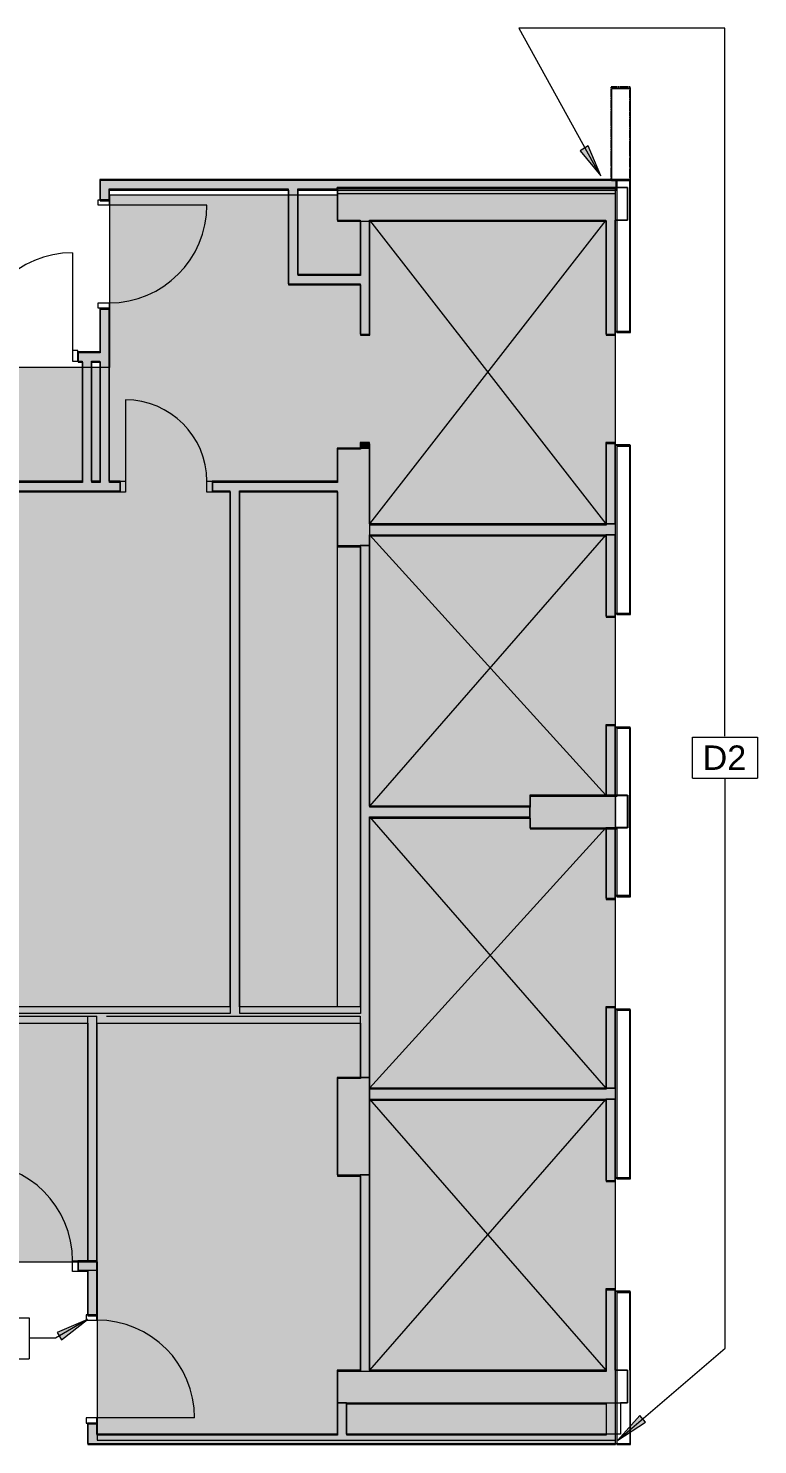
# Model space of a CAD drawing. Header units: inches. Extents: x 628 to 2422, y -771 to 854.
# Drawn here: x 1482 to 1751, y -192 to 330 of the extents above; entities that cross this region are included whole.
import ezdxf

# ---------------------------------------------------------------- set-up
doc = ezdxf.new("R2010")
doc.units = ezdxf.units.IN
doc.header["$MEASUREMENT"] = 0
doc.linetypes.add('L1$0$PHANTOM4', pattern=[0.625, 0.3125, -0.0625, 0.0625, -0.0625, 0.0625, -0.0625])
doc.linetypes.add('X2$0$Demolished', pattern=[0.1875, 0.125, -0.0625])
for name, color, linetype, lineweight in [('L1$0$ArchiCAD Doors_Pen_No__4', 7, 'Continuous', 9), ('L1$0$BB Core_Pen_No__100', 7, 'Continuous', 20), ('L1$0$BB Shell_Pen_No__100', 7, 'Continuous', 20), ('X2$0$18_0109_REV_dwg _7_', 8, 'Continuous', 9), ('X2$0$A-ANNO-KEYN', 231, 'Continuous', 9), ('X2$0$A-DETL', 90, 'Continuous', 9), ('X2$0$A-DETL-GENF', 92, 'Continuous', 9), ('X2$0$A-WALL', 113, 'X2$0$Demolished', 9), ('X2$0$A-WALL-PATT', 111, 'Continuous', 13), ('X2$0$I-WALL', 2, 'Continuous', 13)]:
    doc.layers.add(name, color=color, linetype=linetype, lineweight=lineweight)
doc.layers.add('L1$0$DEMO', color=7, linetype='L1$0$PHANTOM4')
doc.styles.add('X2$0$Arial', font='arial.ttf', dxfattribs={"height": 9})

# ---------------------------------------------------------------- blocks, each defined once
blk = doc.blocks.new('L1')
at = {"layer": 'L1$0$ArchiCAD Doors_Pen_No__4', "linetype": 'Continuous'}
for p, q in [((-7140.19, 3187.57), (-7140.19, 3189.57)), ((-7140.19, 3189.57), (-7136.19, 3189.57)), ((-7136.19, 3187.57), (-7140.19, 3187.57)), ((-7136.19, 3189.57), (-7139.69, 3189.57)), ((-7136.19, 3189.57), (-7136.19, 3187.57)), ((-7100.19, 3187.57), (-7136.19, 3187.57)), ((-7149.69, 3170.07), (-7149.69, 3134.07)), ((-7140.19, 3149.57), (-7140.19, 3151.57)), ((-7140.19, 3151.57), (-7136.19, 3151.57)), ((-7136.19, 3149.57), (-7140.19, 3149.57)), ((-7136.19, 3149.57), (-7139.69, 3149.57)), ((-7136.19, 3151.57), (-7136.19, 3149.57)), ((-7147.69, 3134.07), (-7149.69, 3134.07)), ((-7149.69, 3134.07), (-7149.69, 3130.07)), ((-7147.69, 3130.07), (-7147.69, 3134.07)), ((-7147.69, 3130.07), (-7147.69, 3133.57)), ((-7149.69, 3130.07), (-7147.69, 3130.07)), ((-7130.19, 3115.82), (-7130.19, 3085.82)), ((-7132.19, 3085.82), (-7130.19, 3085.82)), ((-7132.19, 3081.82), (-7132.19, 3085.82)), ((-7132.19, 3085.82), (-7132.19, 3082.32)), ((-7130.19, 3085.82), (-7130.19, 3081.82)), ((-7100.19, 3081.82), (-7100.19, 3085.82)), ((-7100.19, 3085.82), (-7098.19, 3085.82)), ((-7098.19, 3085.82), (-7098.19, 3081.82)), ((-7098.19, 3085.82), (-7098.19, 3082.32)), ((-7130.19, 3081.82), (-7132.19, 3081.82)), ((-7098.19, 3081.82), (-7100.19, 3081.82)), ((-7149.69, 2794.48), (-7149.69, 2798.48)), ((-7149.69, 2798.48), (-7147.69, 2798.48)), ((-7147.69, 2794.48), (-7149.69, 2794.48)), ((-7147.69, 2798.48), (-7147.69, 2794.48)), ((-7147.69, 2798.48), (-7147.69, 2794.98)), ((-7144.69, 2778.57), (-7144.69, 2776.57)), ((-7140.69, 2778.57), (-7144.69, 2778.57)), ((-7140.69, 2778.57), (-7144.19, 2778.57)), ((-7140.69, 2776.57), (-7140.69, 2778.57)), ((-7144.69, 2776.57), (-7140.69, 2776.57)), ((-7140.69, 2740.57), (-7144.69, 2740.57)), ((-7144.69, 2740.57), (-7144.69, 2738.57)), ((-7144.69, 2738.57), (-7140.69, 2738.57)), ((-7140.69, 2738.57), (-7144.19, 2738.57)), ((-7140.69, 2738.57), (-7140.69, 2740.57)), ((-7104.69, 2740.57), (-7140.69, 2740.57))]:
    blk.add_line(p, q, dxfattribs=at)
for centre, radius, start, end in [((-7136.19, 3187.57), 36, 270, 0), ((-7149.69, 3134.07), 36, 90, 180), ((-7130.19, 3085.82), 30, 0, 90), ((-7185.69, 2798.48), 36, 0, 90), ((-7140.69, 2740.57), 36, 0, 90)]:
    blk.add_arc(centre, radius, start, end, dxfattribs=at)
at = {"layer": 'L1$0$BB Core_Pen_No__100', "linetype": 'Continuous'}
for p, q in [((-7040.19, 3182.07), (-6953.19, 3070.07)), ((-6953.19, 3182.07), (-7040.19, 3070.07)), ((-7052.19, 3066.07), (-7052.19, 2892.07)), ((-7040.19, 3066.07), (-6953.19, 2970.07)), ((-6953.19, 3066.07), (-7040.19, 2966.07)), ((-7040.19, 2962.07), (-6953.19, 2862.07)), ((-6953.19, 2958.07), (-7040.19, 2862.07)), ((-6953.19, 2858.07), (-7040.19, 2758.07)), ((-7040.19, 2858.07), (-6953.19, 2758.07))]:
    blk.add_line(p, q, dxfattribs=at)
at = {"layer": 'L1$0$BB Shell_Pen_No__100', "linetype": 'Continuous'}
for p, q in [((-7136.19, 3189.57), (-7139.69, 3189.57)), ((-7136.19, 3149.57), (-7139.69, 3149.57)), ((-7147.69, 3130.07), (-7147.69, 3133.57)), ((-7132.19, 3085.82), (-7132.19, 3082.32)), ((-7098.19, 3085.82), (-7098.19, 3082.32)), ((-7147.69, 2798.48), (-7147.69, 2794.98)), ((-7140.69, 2778.57), (-7144.19, 2778.57)), ((-7140.69, 2738.57), (-7144.19, 2738.57))]:
    blk.add_line(p, q, dxfattribs=at)
at = {"layer": 'L1$0$BB Shell_Pen_No__100', "linetype": 'Continuous', "flags": 128}
for points in [[(-7139.69, 3197.07), (-7139.69, 3189.57)], [(-7052.19, 3197.07), (-7139.69, 3197.07)], [(-6944.19, 3197.07), (-7052.19, 3197.07)], [(-7136.19, 3189.57), (-7136.19, 3193.57)], [(-7136.19, 3193.57), (-7070.19, 3193.57)], [(-7070.19, 3193.57), (-7070.19, 3158.57)], [(-7066.69, 3193.57), (-7052.19, 3193.57)], [(-7066.69, 3162.07), (-7066.69, 3193.57)], [(-6945.19, 3194.07), (-7052.19, 3194.07)], [(-7052.19, 3194.07), (-7052.19, 3182.07)], [(-7052.19, 3194.07), (-6947.69, 3194.07)], [(-7052.19, 3193.57), (-7052.19, 3194.07)], [(-6947.69, 3194.07), (-6945.19, 3194.07)], [(-6945.19, 3182.07), (-6945.19, 3194.07)], [(-6945.19, 3194.07), (-6945.19, 3182.07)], [(-7052.19, 3182.07), (-7043.69, 3182.07)], [(-7043.69, 3182.07), (-7043.69, 3162.07)], [(-7040.19, 3182.07), (-6953.19, 3182.07)], [(-7040.19, 3140.07), (-7040.19, 3182.07)], [(-6953.19, 3182.07), (-6953.19, 3140.07)], [(-6945.19, 3182.07), (-6949.69, 3182.07)], [(-6949.69, 3182.07), (-6949.69, 3141.07)], [(-6949.69, 3182.07), (-6945.19, 3182.07)], [(-6949.69, 3140.07), (-6949.69, 3182.07)], [(-7043.69, 3162.07), (-7066.69, 3162.07)], [(-7070.19, 3158.57), (-7043.69, 3158.57)], [(-7043.69, 3158.57), (-7043.69, 3140.07)], [(-7139.69, 3149.57), (-7139.69, 3133.57)], [(-7136.19, 3085.82), (-7136.19, 3149.57)], [(-7043.69, 3140.07), (-7040.19, 3140.07)], [(-6953.19, 3140.07), (-6949.69, 3140.07)], [(-7139.69, 3133.57), (-7147.69, 3133.57)], [(-7147.69, 3130.07), (-7146.19, 3130.07)], [(-7146.19, 3130.07), (-7146.19, 3085.82)], [(-7142.69, 3130.07), (-7139.69, 3130.07)], [(-7142.69, 3085.82), (-7142.69, 3130.07)], [(-7139.69, 3130.07), (-7139.69, 3085.82)], [(-7052.19, 3098.07), (-7052.19, 3085.82)], [(-7040.19, 3098.07), (-7052.19, 3098.07)], [(-7040.19, 3100.07), (-7043.69, 3100.07)], [(-7043.69, 3100.07), (-7043.69, 3098.07)], [(-7043.69, 3098.07), (-7040.19, 3098.07)], [(-7040.19, 3098.07), (-7040.19, 3100.07)], [(-7040.19, 3070.07), (-7040.19, 3098.07)], [(-6949.69, 3100.07), (-6953.19, 3100.07)], [(-6953.19, 3100.07), (-6953.19, 3070.07)], [(-6949.69, 3070.07), (-6949.69, 3100.07)], [(-6949.69, 3099.07), (-6949.69, 3070.07)], [(-7146.19, 3085.82), (-7195.69, 3085.82)], [(-7139.69, 3085.82), (-7142.69, 3085.82)], [(-7132.19, 3085.82), (-7136.19, 3085.82)], [(-7052.19, 3085.82), (-7098.19, 3085.82)], [(-7259.19, 3082.32), (-7132.19, 3082.32)], [(-7098.19, 3082.32), (-7091.69, 3082.32)], [(-7091.69, 3082.32), (-7091.69, 2892.07)], [(-7088.19, 3082.32), (-7052.19, 3082.32)], [(-7088.19, 2892.07), (-7088.19, 3082.32)], [(-7052.19, 3082.32), (-7052.19, 3062.07)], [(-6949.69, 3070.07), (-7040.19, 3070.07)], [(-7040.19, 3062.07), (-7040.19, 3066.07)], [(-7040.19, 3066.07), (-6949.69, 3066.07)], [(-6953.19, 3070.07), (-6949.69, 3070.07)], [(-6953.19, 3066.07), (-6953.19, 3036.07)], [(-6949.69, 3066.07), (-6953.19, 3066.07)], [(-6949.69, 3066.07), (-6949.69, 3037.07)], [(-6949.69, 3036.07), (-6949.69, 3066.07)], [(-7052.19, 3062.07), (-7040.19, 3062.07)], [(-7040.19, 3062.07), (-7043.69, 3062.07)], [(-7043.69, 3062.07), (-7043.69, 2892.07)], [(-7040.19, 2966.07), (-7040.19, 3062.07)], [(-6953.19, 3036.07), (-6949.69, 3036.07)], [(-6949.69, 2996.07), (-6953.19, 2996.07)], [(-6953.19, 2996.07), (-6953.19, 2970.07)], [(-6949.69, 2970.07), (-6949.69, 2996.07)], [(-6949.69, 2995.07), (-6949.69, 2970.07)], [(-6981.19, 2966.07), (-7040.19, 2966.07)], [(-6945.19, 2970.07), (-6981.19, 2970.07)], [(-6981.19, 2970.07), (-6981.19, 2958.07)], [(-6981.19, 2962.07), (-6981.19, 2966.07)], [(-6953.19, 2970.07), (-6949.69, 2970.07)], [(-6945.19, 2958.07), (-6945.19, 2970.07)], [(-7040.19, 2866.07), (-7040.19, 2962.07)], [(-7040.19, 2962.07), (-6981.19, 2962.07)], [(-6981.19, 2958.07), (-6949.69, 2958.07)], [(-6953.19, 2958.07), (-6953.19, 2932.07)], [(-6949.69, 2958.07), (-6953.19, 2958.07)], [(-6949.69, 2958.07), (-6949.69, 2933.07)], [(-6949.69, 2932.07), (-6949.69, 2958.07)], [(-6953.19, 2932.07), (-6949.69, 2932.07)], [(-7091.69, 2892.07), (-7259.19, 2892.07)], [(-7191.69, 2888.57), (-7140.69, 2888.57)], [(-7144.19, 2888.57), (-7144.19, 2798.48)], [(-7140.69, 2778.57), (-7140.69, 2888.57)], [(-7137.19, 2888.57), (-7043.69, 2888.57)], [(-7043.69, 2892.07), (-7088.19, 2892.07)], [(-7043.69, 2888.57), (-7043.69, 2866.07)], [(-6949.69, 2892.07), (-6953.19, 2892.07)], [(-6953.19, 2892.07), (-6953.19, 2862.07)], [(-6949.69, 2862.07), (-6949.69, 2892.07)], [(-6949.69, 2891.07), (-6949.69, 2862.07)], [(-7052.19, 2866.07), (-7052.19, 2830.07)], [(-7040.19, 2866.07), (-7052.19, 2866.07)], [(-7043.69, 2866.07), (-7040.19, 2866.07)], [(-7040.19, 2830.07), (-7040.19, 2866.07)], [(-6949.69, 2862.07), (-7040.19, 2862.07)], [(-7040.19, 2862.07), (-7040.19, 2858.07)], [(-6953.19, 2862.07), (-6949.69, 2862.07)], [(-7040.19, 2858.07), (-6949.69, 2858.07)], [(-6953.19, 2858.07), (-6953.19, 2828.07)], [(-6949.69, 2858.07), (-6953.19, 2858.07)], [(-6949.69, 2858.07), (-6949.69, 2829.07)], [(-6949.69, 2828.07), (-6949.69, 2858.07)], [(-7052.19, 2830.07), (-7040.19, 2830.07)], [(-7043.69, 2830.07), (-7043.69, 2758.07)], [(-7040.19, 2830.07), (-7043.69, 2830.07)], [(-7040.19, 2758.07), (-7040.19, 2830.07)], [(-6953.19, 2828.07), (-6949.69, 2828.07)], [(-7140.69, 2798.48), (-7147.69, 2798.48)], [(-7147.69, 2794.98), (-7140.69, 2794.98)], [(-7144.19, 2794.98), (-7144.19, 2778.57)], [(-6949.69, 2788.07), (-6953.19, 2788.07)], [(-6953.19, 2788.07), (-6953.19, 2758.07)], [(-6949.69, 2758.07), (-6949.69, 2788.07)], [(-6949.69, 2787.07), (-6949.69, 2758.07)], [(-7043.69, 2758.07), (-7052.19, 2758.07)], [(-7052.19, 2758.07), (-7052.19, 2746.07)], [(-6953.19, 2758.07), (-7040.19, 2758.07)], [(-6945.19, 2758.07), (-6949.69, 2758.07)], [(-6949.69, 2758.07), (-6945.19, 2758.07)], [(-6945.19, 2746.07), (-6945.19, 2758.07)], [(-6945.19, 2758.07), (-6945.19, 2746.07)], [(-6944.19, 2746.07), (-6944.19, 2758.07)], [(-7052.19, 2746.07), (-6945.19, 2746.07)], [(-7052.19, 2746.07), (-7052.19, 2734.57)], [(-7048.69, 2746.07), (-7052.19, 2746.07)], [(-7048.69, 2734.57), (-7048.69, 2746.07)], [(-6945.19, 2746.07), (-6947.69, 2746.07)], [(-6947.69, 2746.07), (-6947.69, 2734.57)], [(-6944.19, 2731.07), (-6944.19, 2746.07)], [(-7144.19, 2738.57), (-7144.19, 2731.07)], [(-7140.69, 2734.57), (-7140.69, 2738.57)], [(-7144.19, 2731.07), (-6944.19, 2731.07)], [(-7052.19, 2734.57), (-7140.69, 2734.57)], [(-6947.69, 2734.57), (-7048.69, 2734.57)]]:
    blk.add_lwpolyline(points, dxfattribs=at)
at = {"layer": 'L1$0$DEMO'}
blk.add_lwpolyline([(-6944.19, 3197.07), (-6944.19, 3231.07), (-6951.19, 3231.07), (-6951.19, 3197.07)], dxfattribs=at)
at = {"layer": 'L1$0$DEMO', "linetype": 'Continuous', "flags": 128}
for points in [[(-6944.19, 3194.07), (-6944.19, 3197.07)], [(-6944.19, 3182.07), (-6944.19, 3194.07)], [(-6944.19, 3141.07), (-6944.19, 3182.07)], [(-6949.69, 3141.07), (-6944.19, 3141.07)], [(-6944.19, 3099.07), (-6949.69, 3099.07)], [(-6944.19, 3037.07), (-6944.19, 3099.07)], [(-6949.69, 3037.07), (-6944.19, 3037.07)], [(-6944.19, 2995.07), (-6949.69, 2995.07)], [(-6944.19, 2970.07), (-6944.19, 2995.07)], [(-6949.69, 2970.07), (-6945.19, 2970.07)], [(-6945.19, 2970.07), (-6945.19, 2958.07)], [(-6944.19, 2958.07), (-6944.19, 2970.07)], [(-6945.19, 2958.07), (-6949.69, 2958.07)], [(-6944.19, 2933.07), (-6944.19, 2958.07)], [(-6949.69, 2933.07), (-6944.19, 2933.07)], [(-6944.19, 2891.07), (-6949.69, 2891.07)], [(-6944.19, 2829.07), (-6944.19, 2891.07)], [(-6949.69, 2829.07), (-6944.19, 2829.07)], [(-6944.19, 2787.07), (-6949.69, 2787.07)], [(-6944.19, 2758.07), (-6944.19, 2787.07)]]:
    blk.add_lwpolyline(points, dxfattribs=at)
blk = doc.blocks.new('X2$0$Keynote Tag - Keynote Number - Boxed-135510-FIRST FLOOR DEMOLITION')
at = {"layer": 'X2$0$A-ANNO-KEYN'}
for p, q in [((-0.125, -0.0792), (-0.125, 0.0781)), ((-0.125, 0.0781), (0.125, 0.0781)), ((0.125, 0.0781), (0.125, -0.0792)), ((-0.125, -0.0792), (0.125, -0.0792))]:
    blk.add_line(p, q, dxfattribs=at)
blk = doc.blocks.new('X2')
at = {"layer": 'X2$0$A-ANNO-KEYN'}
for points in [[(-777.59, -145.83), (-788.73, -150.57), (-787.12, -153.29)], [(-582.06, -190.25), (-571.92, -183.64), (-573.97, -181.24)]]:
    blk.add_hatch(color=256, dxfattribs=at).paths.add_polyline_path(points, flags=0)
at = {"layer": 'X2$0$A-DETL-GENF'}
h = blk.add_hatch(color=254, dxfattribs=at)
h.paths.add_polyline_path([(-990.93, -188.55), (-970.93, -188.55), (-970.93, -96.44), (-967.43, -96.44), (-967.43, -112.94), (-895.93, -112.94), (-895.93, -70.53), (-892.43, -70.53), (-892.43, -124.53), (-829.43, -124.53), (-829.43, -36.53), (-895.93, -36.53), (-895.93, 25.56), (-963.93, 25.56), (-963.93, -34.44), (-971.93, -34.44), (-971.93, 25.56), (-1067.93, 25.56), (-1067.93, -92.94), (-990.93, -92.94), (-990.93, -96.44), (-1138.93, -96.44), (-1138.93, -92.94), (-1071.43, -92.94), (-1071.43, 175.06), (-1157.93, 175.06), (-1157.93, -188.55), (-1060.36, -188.55)], flags=0)
h.paths.add_polyline_path([(-773.93, -188.44), (-685.43, -188.44), (-685.43, -164.94), (-676.93, -164.94), (-676.93, -92.94), (-685.43, -92.94), (-685.43, -56.94), (-676.93, -56.94), (-676.93, -36.53), (-773.93, -36.53), (-773.93, -178.84)], flags=0)
h.paths.add_polyline_path([(-586.43, -188.44), (-586.43, -176.94), (-681.93, -176.94), (-681.93, -188.44), (-589.17, -188.44)], flags=0)
h.paths.add_polyline_path([(-586.43, -164.94), (-586.43, -134.94), (-582.93, -134.94), (-582.93, -94.94), (-586.43, -94.94), (-586.43, -64.94), (-673.43, -64.94), (-673.43, -164.94), (-589.23, -164.94)], flags=0)
h.paths.add_polyline_path([(-954.98, -124.53), (-895.93, -124.53), (-895.93, -116.44), (-967.43, -116.44), (-967.43, -124.53), (-966.01, -124.53)], flags=0)
h.paths.add_polyline_path([(-825.93, -124.53), (-777.43, -124.53), (-777.43, -36.53), (-825.93, -36.53), (-825.93, -49.61)], flags=0)
h.paths.add_polyline_path([(-1139.06, -96.04), (-1157.06, -96.04), (-1157.06, -72.04), (-1139.06, -72.04), (-1139.06, -92.94)], flags=0)
h.paths.add_polyline_path([(-967.43, -96.04), (-989.56, -96.04), (-989.56, -72.04), (-965.56, -72.04), (-965.56, -96.04)], flags=0)
h.paths.add_polyline_path([(-586.9, -60.94), (-586.43, -60.94), (-586.43, -30.94), (-582.93, -30.94), (-582.93, 9.06), (-586.43, 9.06), (-586.43, 35.06), (-614.43, 35.06), (-614.43, 39.06), (-673.43, 39.06), (-673.43, -60.94), (-636.02, -60.94)], flags=0)
h.paths.add_polyline_path([(-676.93, -33.03), (-676.93, 139.06), (-685.43, 139.06), (-685.43, 159.31), (-721.43, 159.31), (-721.43, -33.03)], flags=0)
h.paths.add_polyline_path([(-825.93, -33.03), (-724.93, -33.03), (-724.93, 159.31), (-731.43, 159.31), (-731.43, 162.81), (-685.43, 162.81), (-685.43, 175.06), (-676.93, 175.06), (-676.93, 177.06), (-673.43, 177.06), (-673.43, 147.06), (-586.43, 147.06), (-586.43, 177.06), (-582.93, 177.06), (-582.93, 217.06), (-586.43, 217.06), (-586.43, 259.06), (-673.43, 259.06), (-673.43, 217.06), (-676.93, 217.06), (-676.93, 235.56), (-703.43, 235.56), (-703.43, 268.66), (-769.43, 268.66), (-769.43, 162.81), (-765.43, 162.81), (-765.43, 159.31), (-892.43, 159.31), (-892.43, -33.03), (-828.93, -33.03)], flags=0)
h.paths.add_polyline_path([(-963.93, 29.06), (-895.93, 29.06), (-895.93, 44.06), (-1067.93, 44.06), (-1067.93, 29.06), (-967.43, 29.06)], flags=0)
h.paths.add_polyline_path([(-673.43, 43.06), (-614.43, 43.06), (-614.43, 47.06), (-586.43, 47.06), (-586.43, 73.06), (-582.93, 73.06), (-582.93, 113.06), (-586.43, 113.06), (-586.43, 143.06), (-673.43, 143.06), (-673.43, 47.06)], flags=0)
h.paths.add_polyline_path([(-1052.34, 47.56), (-971.93, 47.56), (-971.93, 107.56), (-963.93, 107.56), (-963.93, 47.56), (-895.93, 47.56), (-895.93, 204.81), (-963.93, 204.81), (-963.93, 147.06), (-931.93, 147.06), (-931.93, 143.56), (-990.93, 143.56), (-990.93, 175.06), (-1067.93, 175.06), (-1067.93, 47.56), (-1060.36, 47.56)], flags=0)
h.paths.add_polyline_path([(-967.43, 147.06), (-967.43, 149.46), (-987.43, 149.46), (-987.43, 147.06), (-968.04, 147.06)], flags=0)
h.paths.add_polyline_path([(-1156.93, 149.46), (-1157.06, 149.46), (-1157.06, 173.46), (-1139.06, 173.46), (-1139.06, 149.46)], flags=0)
h.paths.add_polyline_path([(-775.93, 162.81), (-772.93, 162.81), (-772.93, 205.16), (-775.93, 205.16), (-775.93, 164.21)], flags=0)
h.paths.add_polyline_path([(-824.11, 162.81), (-779.43, 162.81), (-779.43, 205.16), (-828.93, 205.16), (-828.93, 162.81)], flags=0)
h.paths.add_polyline_path([(-839.43, 162.81), (-832.43, 162.81), (-832.43, 190.41), (-892.43, 190.41), (-892.43, 162.81), (-842.7, 162.81)], flags=0)
h.paths.add_polyline_path([(-967.76, 173.46), (-967.43, 173.46), (-967.43, 175.06), (-987.43, 175.06), (-987.43, 173.46), (-968.05, 173.46)], flags=0)
h.paths.add_polyline_path([(-967.43, 178.56), (-967.43, 270.56), (-1009.43, 270.56), (-1009.43, 274.06), (-837.43, 274.06), (-837.43, 324.03), (-1053.43, 324.03), (-1053.43, 268.66), (-1157.93, 268.66), (-1157.93, 178.56), (-967.71, 178.56)], flags=0)
h.paths.add_polyline_path([(-1053.43, 222.56), (-1108.43, 222.56), (-1108.43, 226.56), (-1020.43, 226.56), (-1020.43, 222.56)], flags=0)
h.paths.add_polyline_path([(-699.93, 239.06), (-676.93, 239.06), (-676.93, 259.06), (-685.43, 259.06), (-685.43, 268.66), (-699.93, 268.66), (-699.93, 257.16)], flags=0)
blk.add_hatch(color=7, dxfattribs=at).paths.add_polyline_path([(-588.33, 275.79), (-593.02, 286.83), (-595.98, 284.98)], flags=0)
at = {"layer": 'X2$0$A-WALL-PATT', "lineweight": 9}
for points in [[(-772.93, 266.56), (-769.43, 266.56), (-769.43, 274.06), (-772.93, 274.06), (-772.93, 269.52)], [(-582.93, 270.56), (-582.74, 270.56), (-582.74, 274.06), (-769.43, 274.06), (-769.43, 270.56), (-685.43, 270.56), (-685.43, 271.06), (-582.93, 271.06), (-583.08, 270.56)], [(-703.43, 235.56), (-699.93, 235.56), (-699.93, 270.56), (-703.43, 270.56), (-703.43, 259.06)], [(-582.93, 259.06), (-582.93, 270.56), (-583.08, 270.56), (-582.93, 271.06), (-685.43, 271.06), (-685.43, 259.06), (-586.43, 259.06)], [(-676.93, 217.06), (-673.43, 217.06), (-673.43, 259.06), (-676.93, 259.06), (-676.93, 235.56)], [(-582.93, 217.06), (-582.93, 259.06), (-586.43, 259.06), (-586.43, 217.06)], [(-685.43, 235.56), (-676.93, 235.56), (-676.93, 239.06), (-699.93, 239.06), (-699.93, 235.56)], [(-772.93, 162.81), (-769.43, 162.81), (-769.43, 226.56), (-772.93, 226.56), (-772.93, 189.74)], [(-772.93, 207.06), (-772.93, 210.56), (-780.93, 210.56), (-780.93, 207.06), (-773.7, 207.06)], [(-775.93, 162.81), (-775.93, 207.06), (-779.43, 207.06), (-779.43, 162.81), (-777.93, 162.81)], [(-685.43, 139.06), (-673.43, 139.06), (-673.43, 175.06), (-685.43, 175.06), (-685.43, 159.31)], [(-673.43, 175.06), (-673.43, 177.06), (-676.93, 177.06), (-676.93, 175.06)], [(-582.93, 147.06), (-582.93, 177.06), (-586.43, 177.06), (-586.43, 147.06)], [(-777.93, 159.31), (-765.43, 159.31), (-765.43, 162.81), (-892.43, 162.81), (-892.43, 159.31)], [(-731.43, 159.31), (-685.43, 159.31), (-685.43, 162.81), (-731.43, 162.81)], [(-721.43, -33.03), (-721.43, 159.31), (-724.93, 159.31), (-724.93, -33.03)], [(-636.72, 143.06), (-582.93, 143.06), (-582.93, 147.06), (-673.43, 147.06), (-673.43, 143.06)], [(-586.43, 113.06), (-582.93, 113.06), (-582.93, 143.06), (-586.43, 143.06)], [(-673.43, -56.94), (-673.43, 139.06), (-676.93, 139.06), (-676.93, -56.94)], [(-582.93, 47.06), (-582.93, 73.06), (-586.43, 73.06), (-586.43, 47.06), (-584.83, 47.06)], [(-614.43, 35.06), (-582.43, 35.06), (-582.43, 47.06), (-614.43, 47.06), (-614.43, 39.06)], [(-673.43, 39.06), (-614.43, 39.06), (-614.43, 43.06), (-673.43, 43.06)], [(-586.43, 9.06), (-582.93, 9.06), (-582.93, 35.06), (-586.43, 35.06), (-586.43, 10.06)], [(-582.93, -60.94), (-582.93, -30.94), (-586.43, -30.94), (-586.43, -60.94)], [(-676.93, -36.53), (-676.93, -33.03), (-895.93, -33.03), (-895.93, -36.53), (-721.43, -36.53)], [(-773.93, -124.53), (-773.93, -124.53), (-773.93, -36.53), (-777.43, -36.53), (-777.43, -124.53)], [(-685.43, -92.94), (-673.43, -92.94), (-673.43, -56.94), (-685.43, -56.94)], [(-586.43, -64.94), (-586.43, -60.94), (-673.43, -60.94), (-673.43, -64.94)], [(-586.43, -94.94), (-582.93, -94.94), (-582.93, -60.94), (-586.43, -60.94), (-586.43, -64.94)], [(-676.93, -164.94), (-673.43, -164.94), (-673.43, -92.94), (-676.93, -92.94)], [(-773.93, -128.03), (-773.93, -124.53), (-780.93, -124.53), (-780.93, -128.03), (-773.93, -128.03)], [(-777.43, -144.44), (-773.93, -144.44), (-773.93, -128.03), (-777.43, -128.03)], [(-582.93, -191.94), (-582.93, -134.94), (-586.43, -134.94), (-586.43, -191.94)], [(-586.43, -176.94), (-586.43, -164.94), (-685.43, -164.94), (-685.43, -176.94), (-681.93, -176.94)], [(-681.93, -188.44), (-681.93, -176.94), (-685.43, -176.94), (-685.43, -188.44)], [(-777.43, -191.94), (-773.93, -191.94), (-773.93, -184.44), (-777.43, -184.44), (-777.43, -188.44)], [(-586.43, -191.94), (-586.43, -188.44), (-773.93, -188.44), (-773.93, -191.94), (-681.93, -191.94)]]:
    blk.add_hatch(color=7, dxfattribs=at).paths.add_polyline_path(points, flags=0)
at = {"layer": 'X2$0$A-ANNO-KEYN'}
for p, q in [((-542.55, -156.38), (-542.55, 53.75)), ((-777.59, -145.83), (-789.29, -152.73)), ((-777.59, -145.83), (-788.73, -150.57)), ((-787.12, -153.29), (-777.59, -145.83)), ((-788.73, -150.57), (-787.12, -153.29)), ((-789.29, -152.73), (-799.11, -152.73)), ((-582.06, -190.25), (-542.55, -156.38)), ((-573.97, -181.24), (-582.06, -190.25)), ((-571.92, -183.64), (-573.97, -181.24)), ((-582.06, -190.25), (-571.92, -183.64))]:
    blk.add_line(p, q, dxfattribs=at)
at = {"layer": 'X2$0$A-DETL'}
for p, q in [((-542.61, 330.18), (-618.61, 330.18)), ((-618.61, 330.18), (-589.04, 276.83)), ((-542.61, 69.18), (-542.61, 330.18))]:
    blk.add_line(p, q, dxfattribs=at)
at = {"layer": 'X2$0$A-DETL', "lineweight": 13}
for p, q in [((-593.02, 286.83), (-595.98, 284.98)), ((-595.98, 284.98), (-588.33, 275.79)), ((-588.33, 275.79), (-593.02, 286.83)), ((-685.43, 268.66), (-769.43, 268.66)), ((-769.43, 268.66), (-769.43, 205.16)), ((-582.93, 269.16), (-685.43, 269.16)), ((-685.43, 269.16), (-685.43, 268.66)), ((-582.93, 267.14), (-582.93, 269.16)), ((-582.93, 257.16), (-582.93, 267.14)), ((-582.93, -166.84), (-582.93, 257.16)), ((-769.43, 205.16), (-828.93, 205.16)), ((-970.93, -124.53), (-773.93, -124.53)), ((-773.93, -124.53), (-773.93, -129.93)), ((-773.93, -129.93), (-773.93, -190.34)), ((-582.93, -178.84), (-582.93, -166.84)), ((-582.93, -190.34), (-582.93, -178.84)), ((-773.93, -190.34), (-582.93, -190.34))]:
    blk.add_line(p, q, dxfattribs=at)
at = {"layer": 'X2$0$A-WALL', "color": 250, "lineweight": 20}
for p, q in [((-584.43, 307.82), (-584.43, 274.06)), ((-577.43, 307.82), (-584.43, 307.82)), ((-577.43, 274.06), (-577.43, 307.82)), ((-584.43, 274.06), (-577.43, 274.06))]:
    blk.add_line(p, q, dxfattribs=at)
at = {"layer": 'X2$0$A-WALL', "color": 8, "linetype": 'Continuous', "lineweight": 20}
for p, q in [((-582.93, 271.06), (-685.43, 271.06)), ((-685.43, 271.06), (-685.43, 259.06)), ((-582.93, 259.06), (-582.93, 271.06)), ((-685.43, 259.06), (-586.43, 259.06)), ((-676.93, 175.06), (-685.43, 175.06)), ((-685.43, 175.06), (-685.43, 162.81)), ((-673.43, 139.06), (-673.43, 175.06)), ((-685.43, 159.31), (-685.43, 139.06)), ((-685.43, 139.06), (-676.93, 139.06)), ((-582.43, 47.06), (-614.43, 47.06)), ((-614.43, 47.06), (-614.43, 43.06)), ((-614.43, 39.06), (-614.43, 35.06)), ((-614.43, 35.06), (-582.43, 35.06)), ((-676.93, -56.94), (-685.43, -56.94)), ((-685.43, -56.94), (-685.43, -92.94)), ((-673.43, -60.94), (-673.43, -56.94)), ((-673.43, -92.94), (-673.43, -64.94)), ((-685.43, -92.94), (-676.93, -92.94)), ((-586.43, -164.94), (-685.43, -164.94)), ((-685.43, -164.94), (-685.43, -176.94)), ((-681.93, -176.94), (-586.43, -176.94))]:
    blk.add_line(p, q, dxfattribs=at)
at = {"layer": 'X2$0$I-WALL', "color": 8, "lineweight": 20}
for p, q in [((-772.93, 274.06), (-772.93, 266.56)), ((-582.74, 274.06), (-772.93, 274.06)), ((-582.74, 270.56), (-582.74, 274.06)), ((-772.93, 266.56), (-769.43, 266.56)), ((-769.43, 266.56), (-769.43, 270.56)), ((-769.43, 270.56), (-703.43, 270.56)), ((-703.43, 270.56), (-703.43, 235.56)), ((-699.93, 270.56), (-582.74, 270.56)), ((-699.93, 239.06), (-699.93, 270.56)), ((-676.93, 259.06), (-676.93, 239.06)), ((-673.43, 217.06), (-673.43, 259.06)), ((-586.43, 259.06), (-586.43, 217.06)), ((-582.93, 217.06), (-582.93, 259.06)), ((-703.43, 235.56), (-676.93, 235.56)), ((-676.93, 239.06), (-699.93, 239.06)), ((-676.93, 235.56), (-676.93, 217.06)), ((-769.43, 226.56), (-772.93, 226.56)), ((-772.93, 226.56), (-772.93, 210.56)), ((-769.43, 162.81), (-769.43, 226.56)), ((-676.93, 217.06), (-673.43, 217.06)), ((-586.43, 217.06), (-582.93, 217.06)), ((-772.93, 210.56), (-780.93, 210.56)), ((-780.93, 210.56), (-780.93, 207.06)), ((-780.93, 207.06), (-779.43, 207.06)), ((-779.43, 207.06), (-779.43, 162.81)), ((-775.93, 207.06), (-772.93, 207.06)), ((-775.93, 162.81), (-775.93, 207.06)), ((-772.93, 207.06), (-772.93, 162.81)), ((-673.43, 177.06), (-676.93, 177.06)), ((-676.93, 177.06), (-676.93, 175.06)), ((-673.43, 175.06), (-673.43, 177.06)), ((-582.93, 177.06), (-586.43, 177.06)), ((-586.43, 177.06), (-586.43, 147.06)), ((-582.93, 113.06), (-582.93, 177.06)), ((-779.43, 162.81), (-828.93, 162.81)), ((-772.93, 162.81), (-775.93, 162.81)), ((-765.43, 162.81), (-769.43, 162.81)), ((-765.43, 159.31), (-765.43, 162.81)), ((-685.43, 162.81), (-731.43, 162.81)), ((-731.43, 162.81), (-731.43, 159.31)), ((-892.43, 159.31), (-765.43, 159.31)), ((-731.43, 159.31), (-724.93, 159.31)), ((-724.93, 159.31), (-724.93, -33.03)), ((-721.43, 159.31), (-685.43, 159.31)), ((-721.43, -33.03), (-721.43, 159.31)), ((-586.43, 147.06), (-673.43, 147.06)), ((-673.43, 143.06), (-586.43, 143.06)), ((-586.43, 143.06), (-586.43, 113.06)), ((-676.93, 139.06), (-676.93, -33.03)), ((-673.43, 43.06), (-673.43, 139.06)), ((-586.43, 113.06), (-582.93, 113.06)), ((-582.93, 73.06), (-586.43, 73.06)), ((-586.43, 73.06), (-586.43, 47.06)), ((-582.93, 47.06), (-582.93, 73.06)), ((-614.43, 43.06), (-673.43, 43.06)), ((-673.43, 39.06), (-614.43, 39.06)), ((-673.43, -56.94), (-673.43, 39.06)), ((-586.43, 35.06), (-586.43, 9.06)), ((-582.93, 9.06), (-582.93, 35.06)), ((-586.43, 9.06), (-582.93, 9.06)), ((-582.93, -30.94), (-586.43, -30.94)), ((-586.43, -30.94), (-586.43, -60.94)), ((-582.93, -94.94), (-582.93, -30.94)), ((-724.93, -33.03), (-892.43, -33.03)), ((-825.93, -36.53), (-777.43, -36.53)), ((-777.43, -36.53), (-777.43, -124.53)), ((-773.93, -128.03), (-773.93, -36.53)), ((-773.93, -36.53), (-676.93, -36.53)), ((-676.93, -33.03), (-721.43, -33.03)), ((-676.93, -36.53), (-676.93, -56.94)), ((-586.43, -60.94), (-673.43, -60.94)), ((-673.43, -64.94), (-586.43, -64.94)), ((-586.43, -64.94), (-586.43, -94.94)), ((-676.93, -92.94), (-676.93, -164.94)), ((-673.43, -164.94), (-673.43, -92.94)), ((-586.43, -94.94), (-582.93, -94.94)), ((-777.43, -124.53), (-780.93, -124.53)), ((-780.93, -124.53), (-780.93, -128.03)), ((-780.93, -128.03), (-777.43, -128.03)), ((-777.43, -128.03), (-777.43, -144.44)), ((-773.93, -144.44), (-773.93, -128.03)), ((-586.43, -134.94), (-586.43, -164.94)), ((-582.93, -134.94), (-586.43, -134.94)), ((-582.93, -191.94), (-582.93, -134.94)), ((-777.43, -144.44), (-773.93, -144.44)), ((-685.43, -176.94), (-685.43, -188.44)), ((-681.93, -188.44), (-681.93, -176.94)), ((-586.43, -176.94), (-586.43, -188.44)), ((-777.43, -184.44), (-777.43, -191.94)), ((-773.93, -184.44), (-777.43, -184.44)), ((-773.93, -188.44), (-773.93, -184.44)), ((-777.43, -191.94), (-582.93, -191.94)), ((-685.43, -188.44), (-773.93, -188.44)), ((-586.43, -188.44), (-681.93, -188.44))]:
    blk.add_line(p, q, dxfattribs=at)
at = {"layer": 'X2$0$I-WALL', "color": 250, "linetype": 'X2$0$Demolished', "lineweight": 20}
for p, q in [((-577.43, 274.06), (-582.43, 274.06)), ((-582.43, 274.06), (-582.43, 218.06)), ((-577.43, 218.06), (-577.43, 274.06)), ((-582.43, 218.06), (-577.43, 218.06)), ((-577.43, 176.06), (-582.43, 176.06)), ((-582.43, 176.06), (-582.43, 114.06)), ((-577.43, 114.06), (-577.43, 176.06)), ((-582.43, 114.06), (-577.43, 114.06)), ((-577.43, 72.06), (-582.43, 72.06)), ((-582.43, 72.06), (-582.43, 47.06)), ((-577.43, 10.06), (-577.43, 72.06)), ((-582.43, 35.06), (-582.43, 10.06)), ((-582.43, 10.06), (-577.43, 10.06)), ((-577.43, -31.94), (-582.43, -31.94)), ((-582.43, -31.94), (-582.43, -93.94)), ((-577.43, -93.94), (-577.43, -31.94)), ((-582.43, -93.94), (-577.43, -93.94)), ((-577.43, -135.94), (-582.43, -135.94)), ((-582.43, -135.94), (-582.43, -191.94)), ((-577.43, -191.94), (-577.43, -135.94)), ((-582.43, -191.94), (-577.43, -191.94))]:
    blk.add_line(p, q, dxfattribs=at)
at = {"layer": 'X2$0$18_0109_REV_dwg _7_'}
blk.add_blockref('L1', (6366.63, -2922.6), dxfattribs=at)
at = {"layer": 'X2$0$A-ANNO-KEYN', "xscale": 95.99999999999994, "yscale": 95.99999999999994, "zscale": 95.99999999999994}
for p in [(-542.55, 61.36), (-811.11, -152.68)]:
    blk.add_blockref('X2$0$Keynote Tag - Keynote Number - Boxed-135510-FIRST FLOOR DEMOLITION', p, dxfattribs=at)
at = {"layer": 'X2$0$A-ANNO-KEYN', "insert": (-550.83, 65.81), "char_height": 9, "width": 19.695, "attachment_point": 1, "style": 'X2$0$Arial'}
blk.add_mtext('D2', dxfattribs=at)

msp = doc.modelspace()

# ---------------------------------------------------------------- block references
at = {"color": 250}
msp.add_blockref('X2', (2281.45, 0), dxfattribs=at)

doc.saveas('drawing.dxf')
